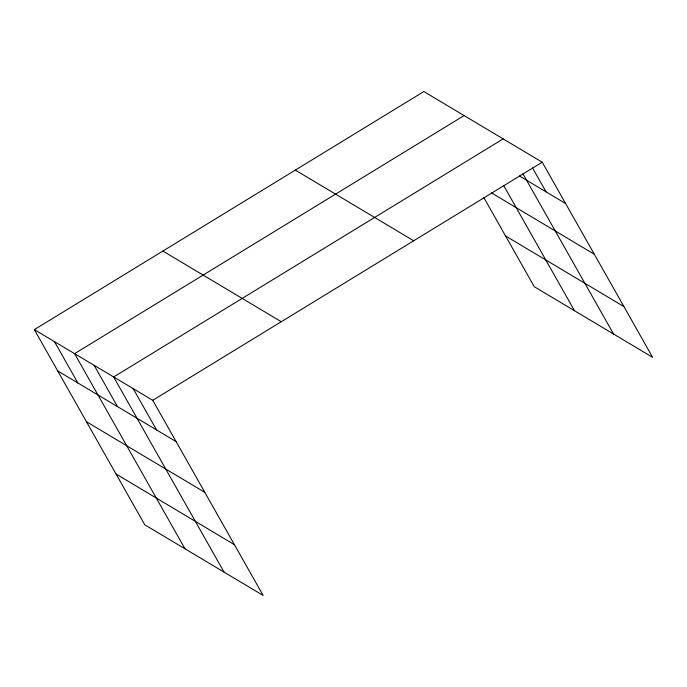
<?xml version="1.0" encoding="UTF-8"?>
<svg xmlns="http://www.w3.org/2000/svg" width="687" height="687" viewBox="0 0 687 687"><rect width="100%" height="100%" fill="white"/><g stroke="black" fill="none" stroke-linecap="round" stroke-linejoin="round"><path stroke-width="1.03" d="M34.35 329.631L152.737 400.298L263.155 595.457L144.768 524.791L34.35 329.631L423.845 91.543L542.232 162.209L652.65 357.369L534.263 286.702L483.871 197.633M464.094 115.571L74.6 353.659L185.018 548.819M503.167 138.886L113.664 376.974L224.082 572.142M152.737 400.298L542.232 162.209M519.432 175.949L565.599 203.515M491.497 192.901L594.324 254.284M505.538 235.933L623.925 306.6M295.316 170.11L413.703 240.776M162.888 251.056L281.266 321.731M57.717 370.937L176.104 441.604M86.442 421.706L204.829 492.373M116.043 474.021L234.43 544.688M532.562 167.989L546.071 191.853M522.901 173.768L613.585 334.054M503.657 185.49L574.512 310.73M133.201 388.636L156.567 429.942M94.136 365.312L117.503 406.618M54.479 341.645L77.846 382.951"/></g></svg>
